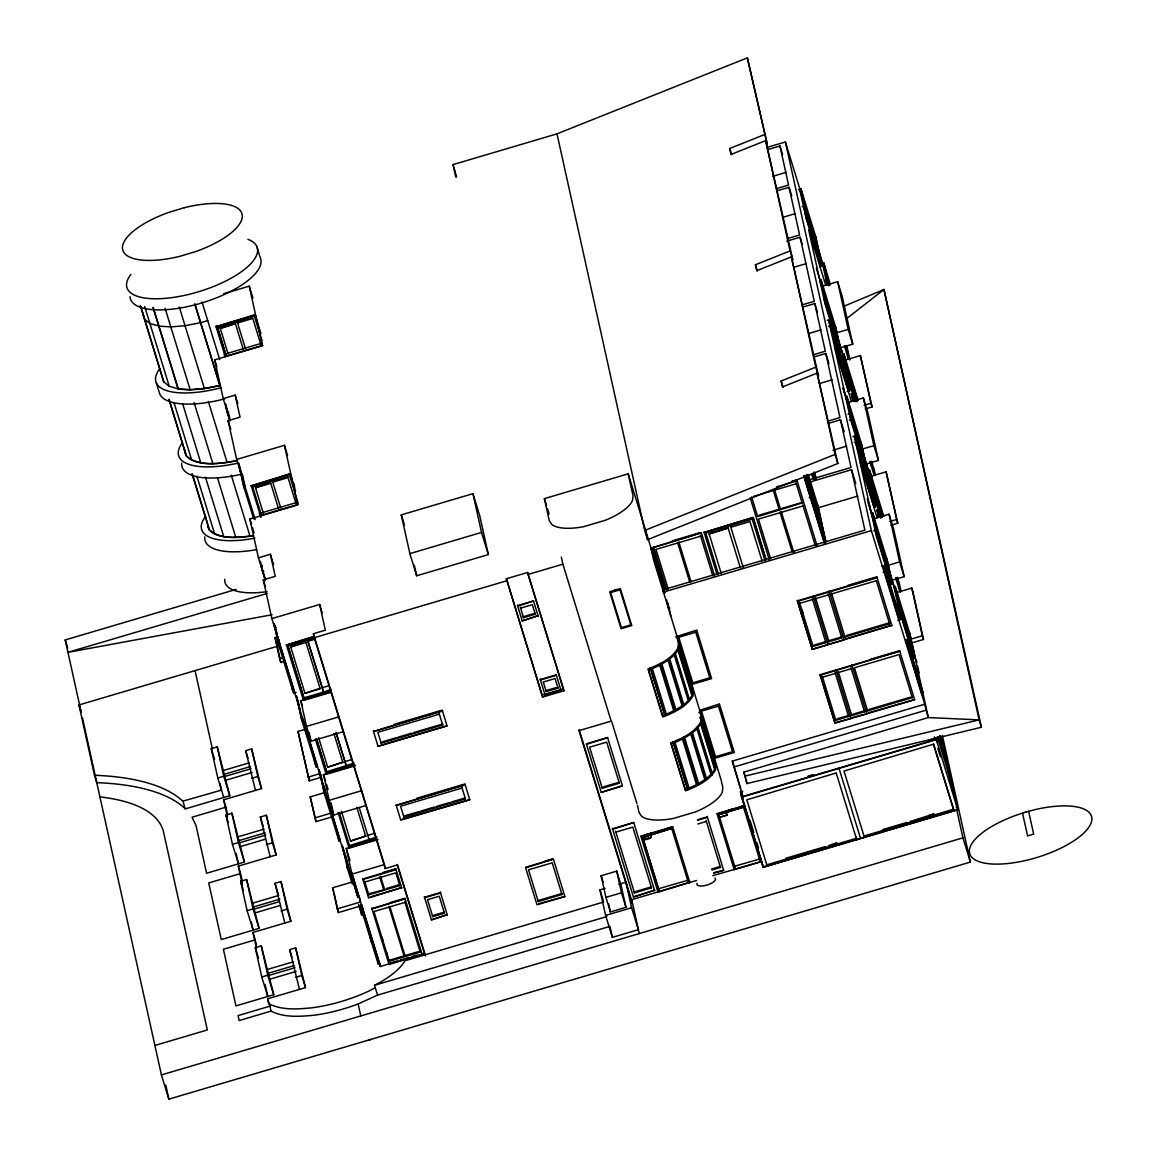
<?xml version="1.0" encoding="UTF-8"?>
<svg xmlns="http://www.w3.org/2000/svg" width="1157" height="1157" viewBox="0 0 1157 1157"><rect width="100%" height="100%" fill="white"/><g stroke="black" fill="none" stroke-linecap="round" stroke-linejoin="round"><path stroke-width="1.5" d="M615.162 589.94L609.71 591.791L621.078 628.728L631.736 625.575L620.369 588.638L614.83 590.041M677.944 648.166L678.494 643.48L693.26 691.496L692.71 696.181C686.361 707.101 673.996 712.51 662.744 716.993L647.978 668.977C659.215 664.508 671.595 659.085 677.944 648.166L692.71 696.181M700.665 722.04L701.214 717.34L699.913 717.673L701.214 717.34L715.995 765.356L715.431 770.056C709.096 780.961 696.716 786.384 685.465 790.867L670.698 742.852C681.95 738.368 694.316 732.945 700.665 722.04L715.431 770.056M846.606 318.638L883.948 289.51L981.396 727.276L746.901 783.578L743.879 772.109L928.348 717.557L979.126 719.885L981.396 727.276M299.489 989.365L289.669 949.666L295.686 947.887L305.506 987.586L267.643 998.78L269.914 1006.171L238.067 1015.586L239.166 1020.546L271.013 1011.117C284.304 1017.798 299.735 1016.584 314.082 1015.21A75.928 27.826 -17.1 0 0 358.135 1003.958L377.558 995.107L374.535 985.272L381.232 981.714A75.928 27.826 -17.1 0 0 404.964 960.773L603.694 901.997M375.287 987.716L369.647 990.71A75.928 27.826 -17.1 0 1 311.812 1007.819C297.465 1009.193 282.033 1010.408 268.742 1003.726L267.643 998.78M844.653 305.925L883.948 289.51L979.126 719.885L744.631 776.188M764.343 134.66L729.72 148.486L731.036 154.445L765.659 140.619L790.057 250.924L755.434 264.751L756.75 270.709L791.374 256.883L815.772 367.174L781.134 381L782.45 386.959L817.088 373.132L837.856 463.494L647.544 539.668L644.709 530.427L557.009 133.85L747.364 57.85L767.134 143.728L747.364 57.85M644.709 530.427L835.065 454.426L817.088 373.132M368.302 1040.389L370.573 1039.492M200.711 322.687L207.725 320.576M455.742 177.021L452.994 164.612L557.009 133.85M223.648 293.704L249.247 286.141L252.891 298.014M766.643 147.532L785.401 141.978L802.365 197.124M768.219 149.441L779.934 145.984L782.58 154.59M255.22 315.109L216.041 326.708L255.119 314.617L260.904 333.578M225.904 354.939L217.516 327.662L254.424 316.237M221.855 327.619L235.406 323.613L243.433 349.862M237.575 322.962L252.819 318.464L260.744 344.222M220.264 328.602L235.406 323.613M772.833 176.283L786.21 172.321M776.868 188.504L788.568 185.048L779.934 145.984M262.379 343.036L224.299 354.302L224.791 356.544L262.87 345.278M777.027 190.833L789.06 187.275L791.706 195.895M230.098 420.989L223.229 398.63L214.652 359.885L262.422 345.755L249.247 286.141M798.388 189.661L801.006 188.895L815.772 236.91L822.208 265.965L819.59 266.746M802.177 206.799L804.795 206.033L819.561 254.048L818.259 254.424M783.26 217.198L795.293 213.64M819.908 261.887L820.892 266.356L806.125 218.34L807.427 217.95L801.006 188.895M223.229 398.63L235.175 395.101L237.807 403.706M787.57 238.53L799.603 234.972L789.06 187.275M786.731 241.162L800.109 237.214L802.22 244.098M812.532 235.797L815.15 235.03L818.679 250.997M814.47 237.286L815.772 236.91M229.549 419.673L227.322 412.63L228.638 412.239M255.176 519.609L236.664 459.445L228.103 420.685L240.049 417.156L235.175 395.101M794.685 267.021L806.386 263.565M827.197 284.752L822.425 263.145L823.726 262.755L830.451 284.767M847.184 391.5L849.802 390.733L844.668 367.564L824.984 303.611L819.865 280.442L821.166 280.052L835.933 328.067L841.067 351.236L839.751 351.627M824.912 280.674L827.515 279.893L829.207 285.215M236.664 459.445L284.448 445.315L287.572 455.482M822.294 286.242L837.654 281.701L842.195 296.481L852.752 344.164L840.806 347.707M802.568 304.754L814.282 301.297L800.109 237.214M802.741 307.097L814.774 303.539L817.421 312.159M824.984 303.611L826.286 303.221L821.166 280.052M253.73 518.929L243.563 486.041L244.865 485.651L242.203 473.603M290.306 473.792L251.243 485.868L290.306 473.792L295.585 491.074M261.106 514.113L252.718 486.837L289.727 475.889L298.116 503.165M270.709 483.264L255.466 487.777L268.901 483.279M272.777 482.136L288.021 477.624L295.946 503.396M827.284 320.33L829.902 319.549L835.021 342.718L849.802 390.733M828.6 326.288L831.218 325.507L845.984 373.523L844.682 373.913M808.974 333.462L821.007 329.89M834.631 328.458L835.933 328.067M836.265 332.927L848.197 329.398L837.654 281.701M848.486 391.124L833.72 343.108L835.021 342.718M298.072 504.452L259.992 515.704L259.501 513.477L297.58 502.21M265.3 580.149L258.43 557.804L249.854 519.059L297.624 504.929L284.448 445.315M813.284 354.794L825.317 351.222L814.774 303.539M814.109 356.92L825.809 353.464L828.991 363.804M858.132 400.221L843.887 353.926L842.585 354.302L847.705 377.471L855.095 401.479M845.029 360.116L860.374 355.575L872.06 406.96L865.234 408.971M845.087 371.903L847.691 371.122L857.062 401.754M820.385 383.271L832.1 379.814M847.705 377.471L849.007 377.095L843.887 353.926M401.291 514.865L472.953 493.677L479.765 515.834L488.341 554.579L416.679 575.781L409.867 553.625L401.291 514.865L404.444 525.09M258.43 557.804L270.362 554.275L273.544 564.587M265.271 580.568L261.207 565.845L262.509 565.455M851.321 393.799L852.622 393.423L853.938 399.382L852.637 399.772L851.321 393.799L853.432 400.669M865.465 467.876L866.767 467.486L861.647 444.317L846.881 396.301L845.565 396.692L850.699 419.861L870.382 483.814L875.502 506.983L874.2 507.373L859.434 459.358L854.3 436.189L858.002 448.193M262.523 571.804L263.825 571.413M848.009 402.491L863.368 397.95L867.909 412.731L878.452 460.428L866.506 463.957M855.428 400.828L858.031 400.062M352.784 881.605L271.866 618.605L263.304 579.859L275.25 576.331L270.362 554.275M278.201 646.025L78.951 704.96L81.221 712.35L65.211 639.937L236.158 589.376M628.193 473.835L633.053 495.746L632.489 500.431A43.633 15.996 -17.1 0 1 605.357 520.26L583.707 526.666A43.633 15.996 -17.1 0 1 551.672 524.338L549.242 520.534L544.397 498.624L628.193 473.835L645.244 529.226M864.105 405.283L870.932 403.258L860.374 355.575M848.067 414.293L850.684 413.512L865.45 461.527M828.282 421.018L839.982 417.547L825.809 353.464M828.441 423.346L840.474 419.789L844.191 431.85M849.383 420.251L852 419.485L846.881 396.301M267.209 593.425L67.959 652.346L272.097 614.743M409.867 553.625L481.529 532.422L472.953 493.677M852.998 436.579L855.616 435.799L860.736 458.967L875.502 506.983M854.314 442.538L856.932 441.772L871.698 489.787L870.397 490.163M832.968 450.218L846.722 446.154M271.866 618.605L319.65 604.475L322.253 612.964M861.965 449.176L873.911 445.647L863.368 397.95M296.134 692.45L293.531 693.217L278.765 645.201L274.947 627.991L276.263 627.615M859.434 459.358L860.736 458.967M791.735 481.355L796.855 479.837L797.072 480.82L776.593 486.88M791.851 481.847L796.971 480.329L817.088 545.858M805.402 480.401L808.02 479.634L811.708 496.339M814.6 477.754L815.916 477.378L814.326 472.23L816.061 479.012M284.159 661.457L280.804 662.455L279.661 658.752L275.004 637.695L278.36 636.712M753.337 496.44L796.262 483.742L796.045 482.758M855.761 483.51L851.523 469.713L809.726 482.079L809.22 479.851L851.031 467.486L840.474 419.789M870.165 461.556L871.207 464.984L872.523 464.608L871.756 461.166M424.879 954.887L397.227 865.002L385.281 868.531L314.27 637.695L313.388 633.718L325.334 630.189L319.65 604.475M883.847 516.47L869.601 470.176L868.3 470.566L873.419 493.735L880.969 518.249M278.765 645.201L280.066 644.825L278.924 639.662M506.404 578.746L527.635 572.469L563.43 688.805L563.864 690.801L542.633 697.078L506.404 578.746L542.633 697.078M313.692 636.986L286.43 645.042L313.619 636.48M294.24 643.09L299.128 641.629M302.396 640.674L307.299 639.228L323.555 692.06L303.958 697.859L304.175 698.857L331.09 690.888M314.27 637.695L506.853 580.742M563.864 690.801L528.084 574.451L562.88 564.168L561.333 557.11M304.175 698.857L287.919 646.011L314.834 638.042M305.911 642.439L290.667 646.951L302.411 642.959M307.979 641.311L314.747 639.3M870.729 476.366L886.088 471.825L897.774 523.21L890.948 525.235M809.235 497.698L810.536 497.322M672.231 540.869L699.537 532.798M759.137 515.169L777.461 509.745M779.138 509.254L800.442 502.962M701.344 532.784L653.691 547.406L701.344 532.784L714.65 576.143M753.106 517.483L704.107 532.495L753.106 517.483L766.021 559.453M780.44 508.878L779.239 509.745L773.18 490.047M751.631 496.946L757.69 516.644L802.22 502.948M637.449 805.301L639.011 812.301L641.441 816.119A43.633 15.996 -17.1 0 0 673.461 818.433L695.126 812.04A43.633 15.996 -17.1 0 0 722.257 792.212L722.807 787.527L721.259 780.512L653.719 560.364L651.116 548.534L652.418 548.158L665.073 589.303M707.289 531.902L712.206 530.441M718.743 528.503L723.66 527.057M869.081 484.205L870.382 483.814M279.661 658.752L283.017 657.769M740.422 568.015L728.158 528.011L709.067 533.666L721.332 573.655M730.891 527.202L749.982 521.561L762.13 561.073M700.433 535.214L700.65 536.197L656.005 549.401L668.211 589.043M802.857 504.929L803.074 505.898L758.442 519.103L770.634 558.744M709.169 534.144L728.158 528.011M814.803 505.088L817.421 504.322L821.108 521.026M857.8 496.064L817.681 507.937L822.584 530.108M873.419 493.735L874.721 493.345L869.601 470.176M653.719 560.364L655.036 559.988L652.418 548.158M538.164 616.218L533.507 600.96L517.584 605.661L522.241 620.933L538.048 615.726M520.578 608.134L532.321 604.663L535.272 614.237L523.528 617.708L520.361 607.165M820.689 524.468L821.991 524.078L818.042 506.188L808.396 475.021M819.416 525.958L822.034 525.177L825.722 541.895L805.547 476.482M878.351 516.022L877.035 510.063L878.337 509.673L879.653 515.632L877.035 516.412M889.878 584.589L892.495 583.808L887.376 560.639L872.595 512.623L871.293 513.014L876.413 536.183L891.194 584.198L888.735 573.077M536.458 616.204L522.241 620.933M873.723 518.755L889.068 514.214L893.623 528.98L904.167 576.678L892.221 580.207M320.07 688.328L304.942 693.332L320.185 688.82L305.795 641.947M322.253 687.692L329.022 685.682M889.805 521.532L896.632 519.522L886.088 471.825M323.555 692.06L331.365 689.239M785.401 141.978L871.351 530.615L663.308 592.153L662.816 589.911L864.886 530.152L851.523 469.713M873.795 530.615L876.399 529.834L891.179 577.849L889.863 578.24L875.097 530.224M343.499 731.6L311.031 741.203L306.489 726.422L300.791 700.723L328.978 692.378M286.329 644.55L303.481 700.448L330.743 692.378M876.413 536.183L877.729 535.807L872.595 512.623M669.802 607.989L668.5 608.38L666.634 599.933M301.485 719.076L302.787 718.685L317.553 766.701L316.251 767.091L301.485 719.076L296.366 695.907L298.998 704.483M223.778 797.506L217.776 777.996L211.283 748.666L217.256 746.901L229.751 795.741L185.134 808.931M306.489 726.422L338.958 716.819M320.908 777.388L309.266 780.83L298.029 731.426L304.681 729.46M884.136 559.54L886.739 558.773L890.283 574.798L877.035 531.714L873.492 515.675M255.495 790.39L245.674 750.691L251.676 748.912L261.496 788.611L223.648 799.805L227.423 816.871M881.706 566.38L884.31 565.614L899.09 613.615L900.406 619.588L897.789 620.354M887.679 565.44L899.625 561.897L889.068 514.214M883.022 572.339L885.64 571.572L884.31 565.614M847.907 585.384L876.919 576.808L877.136 577.777L797.506 601.336L812.286 649.337L891.801 625.301L845.724 638.924M223.518 770.461L249.391 762.81M675.645 636.856L696.745 630.088M814.47 644.97L825.664 641.658L825.881 642.641L813.096 646.416L799.834 603.332L812.619 599.543L812.416 598.574M829.019 641.716L828.802 640.732L841.587 636.943L841.804 637.926L829.019 641.716L815.757 598.617L828.557 594.843L828.34 593.859M831.681 593.903L876.326 580.713L889.574 623.797L844.943 637.001L831.464 592.934M224.66 774.163L250.534 766.513M393.973 724.412L442.278 710.123L442.495 711.107L373.494 731.513L442.379 710.615L447.036 725.873L378.035 746.279L373.378 731.022M217.776 777.996L223.749 776.231L217.256 746.901M225.152 776.39L251.026 768.74M439.139 713.16L439.356 714.144L377.833 732.338L381.174 743.242L442.697 725.034L442.48 724.065L413.425 732.656M895.865 577.806L896.921 581.248L898.222 580.857L897.47 577.415M226.28 780.093L252.168 772.428M895.33 586.498L894.014 586.888L899.148 610.057L913.914 658.073L915.216 657.682L910.096 634.513L895.33 586.498L900.45 609.667L915.216 657.682M556.098 687.62L546.032 690.599L546.249 691.568L557.992 688.097L557.775 687.113M251.763 778.271L257.78 776.492L251.676 748.912M382.663 741.753L396.345 737.703M398.051 737.211L411.718 733.162M542.199 695.082L563.43 688.805M78.951 704.96L94.498 775.262A265.691 97.376 -17.1 0 1 182.777 801.165L221.508 790.115L219.975 783.217M560.885 690.078L556.228 674.82L540.305 679.535L544.961 694.793L560.885 690.078L560.668 689.109M896.444 592.615L911.803 588.074L912.931 591.777L923.488 639.459L911.542 643.003L912.671 646.691M344.974 761.581L351.742 759.571M327.677 767.207L342.805 762.217L327.677 767.207L318.58 737.515M353.825 764.777L326.91 772.731L326.693 771.748L354.085 763.114M308.138 777.142L319.766 773.7M366.219 805.46L333.751 815.063L329.21 800.297L323.526 774.583L355.098 765.24M321.704 775.349L320.402 775.725L324.625 789.45M315.369 739.077L326.216 774.322L355.17 765.76M223.648 799.805L225.919 807.196L192.033 817.218L196.039 825.548L206.597 873.246L244.416 862.066L231.921 813.212L225.948 814.991L232.441 844.321L238.443 863.831L236.158 853.533M897.832 610.433L900.45 609.667M897.774 614.005L899.09 613.615M846.447 635.511L889.357 622.813L889.574 623.797M332.768 816.668L316.006 821.629L310.206 796.869L325.305 792.415M325.507 792.559L340.288 840.561L338.972 840.951L324.206 792.935L325.507 792.559L323.989 785.675M691.712 684.481L711.627 678.595L696.847 630.579M812.286 649.337L844.133 639.922L829.15 590.938M270.16 856.715L260.339 817.016L266.341 815.237L276.176 854.936L238.313 866.13L242.464 884.903M329.21 800.297L361.678 790.694M238.183 836.786L264.056 829.135M905.729 639.864L907.045 639.474L923.127 693.448L921.825 693.838L905.729 639.864L911.007 657.002M910.4 639.3L922.346 635.772L911.803 588.074M314.863 817.927L331.625 812.966M239.325 840.488L265.199 832.823M232.441 844.321L238.414 842.556L231.921 813.212M239.817 842.715L265.691 835.065M907.059 645.823L908.361 645.432L907.045 639.474M870.643 659.244L899.64 650.668M586.368 743.85L607.599 737.573L622.48 786.066L601.25 792.357L586.483 744.341L607.599 737.573M699.667 710.34L719.466 703.962M820.125 674.705L899.756 651.16L914.623 699.667L835.007 723.212L820.125 674.705L835.007 723.212M240.96 846.418L265.112 839.273M820.241 675.196L899.756 651.16M698.842 712.452L700.159 712.061L715.995 765.356M837.205 718.83L848.385 715.532L848.602 716.501L835.817 720.29L822.555 677.192L835.354 673.417L835.137 672.434M853.128 714.129L864.308 710.817L864.525 711.801L851.74 715.576L838.478 672.492L851.277 668.703L851.06 667.719M416.694 798.272L464.998 783.983L465.215 784.967L396.215 805.373L465.114 784.475L469.756 799.733L400.756 820.154L396.099 804.882M266.428 844.596L272.445 842.817L266.341 815.237M461.86 787.035L462.077 788.018L400.553 806.212L403.909 817.102L465.432 798.909L465.215 797.925L451.534 801.975M419.065 811.578L403.692 816.133L403.909 817.102M420.772 811.071L434.453 807.022M436.16 806.516L449.827 802.481M402.376 819.156L469.756 799.733M367.825 835.397L374.608 833.402M350.528 841.038L365.655 836.048L350.528 841.038L341.431 811.346M376.936 836.945L349.544 845.579L349.761 846.562L376.676 838.608M397.401 864.438L424.749 953.354L380.335 966.485L351.93 874.157L346.247 848.443L376.213 839.606M338.104 812.402L349.067 848.153L378.021 839.592M251.214 921.565L253.108 930.156L247.106 910.646L240.627 881.316L246.6 879.537L259.081 928.391L221.262 939.571L208.737 882.936L240.584 873.521L242.478 882.097M284.824 923.04L275.004 883.341L281.006 881.562L290.841 921.261L252.978 932.455L256.377 947.814M603.766 786.774L617.404 782.739M619.328 783.217L606.687 742.143L589.636 747.191L602.276 788.264L619.328 783.217L619.111 782.233M869.167 709.386L910.371 697.194M912.309 697.671L899.047 654.573L854.416 667.777L867.663 710.861L912.309 697.671L912.092 696.688M712.871 758.037L714.173 757.647M345.957 856.093L348.243 866.419L346.926 866.81L352.335 884.194M620.745 786.066L601.25 792.357M714.433 758.356L734.348 752.469L719.567 704.454M834.906 722.72L850.93 718.497L836.048 670.004M852.42 717.542L866.853 713.797L851.87 664.798M868.459 712.799L914.623 699.667M352.885 875.589L353.55 878.568L352.234 878.958L350.918 872.985L352.22 872.609M252.848 903.111L278.736 895.46M743.17 798.026L732.338 761.118L924.761 704.208L871.351 530.615M351.93 874.157L384.399 864.554L313.388 633.718M253.99 906.813L279.864 899.148M247.106 910.646L253.079 908.881L246.6 879.537M733.654 767.077L926.077 710.167L924.761 704.208M254.482 909.04L278.635 901.896M382.591 872.624L395.853 868.705L396.07 869.688L362.893 879.494L362.676 878.525M361.664 905.671L338.408 912.555L337.265 908.852L332.609 887.795L354.216 881.417M255.625 912.743L279.777 905.598M386.207 888.605L399.57 884.657L399.787 885.626L368.794 894.795L368.577 893.826L384.63 889.588L383.734 889.863L379.8 877.078L380.595 876.312M368.794 894.795L364.86 882.01L395.853 872.841L399.787 885.626M281.108 910.921L287.11 909.142L281.006 881.562M348.243 866.419L357.918 897.413L359.22 897.037L353.55 878.568M370.124 896.979L399.989 888.157M401.754 888.157L395.969 869.196L362.792 879.002L368.577 897.962L401.638 887.665M337.265 908.852L360.536 901.983L359.364 896.718M654.674 890.716L633.732 822.511L612.501 828.788L633.443 896.993L654.573 890.225L633.443 896.993M929.071 740.292L935.897 738.282L936.201 739.641L741.782 797.144L740.451 791.851L742.751 791.171M615.77 832.143L632.821 827.096L651.521 887.867L634.47 892.9L615.553 831.16M807.991 776.116L813.111 774.597M361.143 908.592L362.647 908.158L361.924 904.875M362.908 908.867L361.403 909.315L360.42 904.861M936.158 739.424L741.55 796.826L763.128 866.998L765.862 866.188M939.643 739.453L942.073 738.73L957.779 809.813L763.374 867.316L741.478 795.785M390.01 902.662L404.95 898.251M422.204 954.626L405.051 898.743L371.874 908.549L389.027 964.446L422.204 954.626L421.987 953.657M942.391 740.133L941.393 740.422L940.974 739.063M856.006 836.988L856.31 838.348L766.802 864.829L746.8 799.805L836.222 772.963M953.44 809.235L864.004 836.077L844.003 771.054L933.439 744.211M358.54 904.528L361.707 914.825L364.31 914.044M404.733 901.419L404.95 902.388L373.942 911.557L389.244 961.279L420.237 952.11L420.02 951.141M545.092 861.039L551.643 859.101M525.524 867.345L553.393 859.101L564.862 896.516L536.993 904.76L525.64 867.837L553.393 859.101M265.127 984.462L267.773 996.481L261.771 976.971L255.292 947.641L261.265 945.862L273.746 994.716L235.927 1005.896L223.402 949.261L255.249 939.846L252.978 932.455M645.895 834.674L652.591 832.693M665.998 828.73L671.031 827.241M729.026 810.088L734.174 808.569M739.323 807.051L742.751 806.039M697.483 819.778L707.289 816.885L723.675 870.31L713.883 873.202M744.529 805.865L717.109 813.978L734.203 869.601L761.624 861.488L712.799 875.69M697.599 820.27L707.39 817.363L707.173 816.394M651.073 837.466C630.695 840.864 655.932 840.835 650.263 834.804L642.583 837.075L659.316 891.512M743.459 807.051L718.757 814.542L726.437 812.272L727.261 815.034L719.596 817.305L727.261 815.034M718.801 814.716L743.517 807.311L760.163 861.329M659.244 891.165L642.67 837.466L671.711 828.282M697.845 823.972L706.377 821.456L706.16 820.472M432.718 916.648L444.476 913.177L444.259 912.193L432.516 915.664L432.718 916.648L427.512 899.698L439.255 896.227L444.476 913.177M431.431 919.873L447.253 914.666L431.431 919.873L424.503 897.225L440.441 892.51L447.354 915.158M267.527 969.436L293.401 961.785M948.19 771.69L949.188 771.401M268.655 973.138L294.529 965.473M601.148 875.748L616.71 871.149L621.179 885.683L625.966 907.305L610.404 911.918L605.935 897.369L601.148 875.748L603.144 882.212M948.61 773.05L949.608 772.76M261.771 976.971L267.744 975.206L261.265 945.862M269.147 975.365L295.035 967.715M950.215 775.566L949.232 775.855L948.812 774.496L949.911 774.163L938.327 736.503L949.81 774.207M270.29 979.068L296.163 971.403M538.28 901.549L561.969 894.535L561.752 893.566L538.063 900.565L538.28 901.549L528.532 869.818L552.207 862.804L561.969 894.535M538.526 903.791L564.862 896.516M295.773 977.246L301.775 975.467L295.686 947.887M618.821 884.295L625.98 882.184L631.621 907.724L638.375 929.678L612.371 937.372L605.617 915.418L599.962 889.878L605.111 888.359M402.405 956.347L389.027 960.31L389.244 961.279M404.068 955.856L418.357 951.633M360.189 905.671L378.194 963.998L379.684 963.55L362.633 908.115M404.979 955.581L404.183 956.347L388.882 906.625M605.935 897.369L621.497 892.77L616.71 871.149M397.111 961.019L388.81 963.463L389.027 964.446M400.423 960.035L408.725 957.577M412.037 956.593L417.012 955.118M711.786 868.994L720.305 866.477L720.522 867.446L711.989 869.977M687.692 880.303L658.492 888.764M713.768 872.711L723.675 870.31M696.644 880.463L631.433 899.756L632.098 902.764M689.876 882.704L672.781 827.081L640.935 836.497L658.029 892.134L689.746 882.155L688.531 883.109L671.769 828.528L642.67 837.466M956.029 807.123L957.013 806.834M928.955 815.41L934.089 813.892L910.284 821.47M785.748 858.292L825.028 846.678M828.441 845.666L836.873 842.643M882.95 829.54L906.857 822.468M154.893 1045.465L207.32 1029.961L163.123 830.104L161.141 825.519A214.291 78.531 -17.1 0 0 99.936 796.927M861.777 837.813L864.424 837.437M955.132 810.204L957.707 809.452M764.329 866.795L957.75 809.596M605.617 915.418L631.621 907.724M374.535 985.272L606.919 916.532M377.558 995.107L609.941 926.367L612.371 937.372M942.348 735.288L970.39 862.081L168.864 1099.15L161.416 1074.911L962.928 837.842L956.752 809.886M200.479 322.687L185.048 325.724L170.817 326.896L158.74 326.129M153.013 307.502L178.062 388.911L190.124 389.678L204.37 388.506L219.787 385.469L194.752 304.074M169.038 399.888L186.277 455.887C200.175 467.949 220.871 463.306 237.416 460.486M191.961 473.603L209.2 529.617C220.973 540.449 238.964 537.383 253.484 535.561M158.986 326.129L149.904 323.468L144.437 319.101L142.933 313.33M140.257 305.535L163.744 381.897L169.226 386.25L178.308 388.911A62.29 22.836 -17.1 0 0 220.032 385.483L194.983 304.074M650.205 667.69L664.986 715.706M672.94 741.55L687.706 789.566M848.197 329.398L852.752 344.164M870.932 403.258L872.06 406.96M803.435 200.58L805.026 205.744M809.264 219.541L811.91 228.16M815.092 238.501L825.708 272.965M802.336 197.847L799.704 189.271L806.125 218.34M822.425 263.145L825.592 273.428M807.427 217.95L822.208 265.965M803.493 206.423L805.605 213.278M806.66 216.706L809.293 225.282M812.46 235.565L814.036 240.714M826.214 280.283L827.79 285.432M825.708 285.229L808.671 229.838L819.214 277.521L823.35 290.957M844.277 345.596L848.428 359.104M873.911 445.647L878.452 460.428M896.632 519.522L897.774 523.21M825.418 297.667L826.966 302.715M830.061 312.78L831.608 317.813M834.703 327.894L846.519 366.277M848.602 373.031L850.149 378.093M853.273 388.217L855.862 396.663M816.35 268.265L819.966 280.008M819.865 280.442L823.017 290.725M840.561 346.97L846.273 366.306M839.736 345.278L824.97 297.262L823.668 297.653L829.988 318.233M826.286 303.221L841.067 351.236M849.007 377.095L856.542 401.378M846.389 371.513L853.244 393.814M855.095 401.638L853.504 396.461L854.575 401.248M831.232 328.516L828.6 319.939L833.72 343.108M829.916 325.898L832.548 334.474M851.422 401.493L834.371 346.088L844.928 393.785M869.992 461.845L874.142 475.353M899.625 561.897L904.167 576.678M922.346 635.772L923.488 639.459M843.091 387.87L850.091 410.576M852.159 417.287L854.734 425.675M856.802 432.4L859.391 440.788M862.471 450.825L873.26 485.911M876.384 496.035L877.946 501.097M843.077 388.434L848.732 406.989M866.246 463.769L871.988 482.57M882.516 516.832L874.027 489.252L870.483 473.227M882.372 516.528L873.405 487.386L872.103 487.762L878.958 510.063M881.721 515.906L874.287 490.438M852 419.485L866.767 467.486M874.721 493.345L882.111 517.353M765.659 140.619L792.849 259.978L790.057 250.924M849.368 413.902L855.703 434.482M877.035 510.063L878.611 515.198M855.616 442.148L857.727 449.017M897.167 577.43L898.222 580.857M877.136 517.743L860.085 462.337L870.628 510.035M895.706 578.095L899.857 591.603M867.258 499.086L874.244 521.793M878.611 536.024L880.159 541.057M888.186 567.075L898.729 601.423M940.034 735.606L941.191 739.511M868.271 503.006L873.925 521.59M891.44 578.326L897.181 597.171M913.018 648.672L899.756 605.574L896.212 589.549M913.9 651.724L899.134 603.708L897.818 604.084L912.063 650.393M914.334 654.631L900.016 606.745M877.729 535.807L892.495 583.808M791.374 256.883L818.549 376.227L815.772 367.174M937.329 736.807L948.914 774.452M885.64 571.572L900.406 619.588M908.361 645.432L923.127 693.448M885.119 572.86L887.752 581.421M889.343 586.57L892.51 596.867M894.086 602.002L897.254 612.299M912.598 662.151L915.751 672.448M917.342 677.583L919.974 686.159M935.897 738.282L957.779 809.813M926.077 710.167L928.348 717.557L909.474 632.633M934.278 736.835L935.319 740.234M937.792 748.275L940.424 756.823M962.928 837.842L970.39 862.081M933.569 743.922L954.091 810.667M933.511 744.573L953.932 810.956M891.902 625.792L877.02 577.285L797.404 600.845L812.171 648.86M835.065 454.426L837.856 463.494M729.72 148.486L731.614 154.648M755.434 264.751L757.314 270.897M813.212 473.184L815.309 480.054M811.896 473.575L813.487 478.723M811.664 473.632L813.212 478.665M781.134 381L783.029 387.147M810.247 483.8L816.611 504.481M806.733 474.442L821.991 524.078M806.501 474.703L822.656 527.057L825.896 541.693M806.342 475.382L814.297 501.241M815.251 504.192L817.898 512.811M814.89 505.595L815.945 509.037M804.578 475.484L808.497 488.124M809.784 492.318L822.511 533.681M804.245 476.858L824.782 543.616M803.594 475.585L824.565 543.761M796.262 483.742L802.322 503.44M803.074 505.898L815.28 545.54M828.557 594.843L841.804 637.926M851.277 668.703L864.525 711.801M812.619 599.543L825.881 642.641M835.354 673.417L848.602 716.501M774.481 489.657L780.541 509.355M794.035 553.191L781.308 511.828L780.006 512.204L792.198 551.846M801.989 610.043L802.929 613.123M836.309 773.324L856.31 838.348M750.242 497.872L769.304 559.988M753.207 517.96L766.122 559.93M751.92 518.177L765.023 560.798M730.197 525.119L743.315 567.74M705.654 532.379L718.454 574.291M704.006 532.003L717.022 574.465M700.65 536.197L712.842 575.839M691.076 581.769L678.87 542.112L677.568 542.503L689.76 582.145M743.879 772.109L745.701 778.025M732.338 761.118L740.798 788.626M750.054 820.371L753.757 832.418M756.909 842.686L758.515 847.893M740.451 791.851L763.128 866.998M653.575 546.914L666.88 590.272M655.036 559.988L664.523 590.851M645.765 530.947L654.226 558.441M655.281 561.868L657.928 570.459M663.207 587.64L664.798 592.789M651.116 548.534L654.269 558.831M657.436 569.114L661.139 581.118M663.236 587.973L664.827 593.122M677.423 638.201L692.783 689.774M674.589 653.184L689.37 701.2M697.324 727.044L712.09 775.06M718.757 814.542L735.418 868.647L734.203 869.601M668.659 658.391L683.44 706.406M691.394 732.265L706.16 780.281M660.546 663.438L675.326 711.454M683.281 737.313L698.047 785.328M706.377 821.456L720.522 867.446M452.994 164.612L455.366 172.306M544.397 498.624L546.509 505.464M547.55 508.878L549.127 514.012M611.764 721.766L636.928 803.594M562.88 564.168L611.171 721.129L579.021 730.631L631.91 902.532M579.093 729.604L632.734 904.138L639.243 933.583M621.497 892.77L625.966 907.305M557.992 688.097L555.056 678.537L543.313 682.008L546.249 691.568M599.962 889.878L603.231 900.479M481.529 532.422L488.341 554.579M439.356 714.144L442.697 725.034M462.077 788.018L465.432 798.909M256.796 246.513L260.224 257.649A68.133 24.962 -17.1 0 1 201.549 303.018A68.133 24.962 -17.1 0 1 130.003 296.684M254.526 316.729L262.06 340.809M236.896 320.879L245.501 348.734M404.95 902.388L420.237 952.11M272.097 480.054L280.703 507.909M270.608 482.787L278.635 509.037M220.163 328.125L228.088 353.883M225.687 353.955L217.299 326.679L217.516 327.662M216.518 326.043L225.297 354.577M215.925 326.216L225.225 356.428M380.696 876.804L384.63 889.588M389.793 906.35L405.095 956.072M307.184 638.736L323.439 691.582M335.993 732.367L346.174 765.457M359.162 807.384L369.126 839.78M336.311 733.567L346.276 765.948M201.998 301.963L219.729 359.61M356.775 807.34L365.757 836.54M333.925 733.509L342.906 762.709M255.364 487.285L263.391 513.549M214.652 359.885L216.778 366.769M251.127 485.39L260.947 517.28M259.501 513.477L260.527 516.832M225.846 405.181L229.505 417.055M226.541 408.392L229.809 418.892M228.103 420.685L230.749 429.276M242.507 476.25L238.429 462.858L243.563 486.041M240.381 470.697L242.507 477.595M381.853 936.996L382.808 940.106M386.64 952.529L387.595 955.639M290.566 646.459L304.942 693.332M249.854 519.059L251.445 524.208M252.501 527.65L254.092 532.813M303.958 697.859L287.703 645.013L287.919 646.011M316.729 739.352L326.693 771.748M339.276 812.474L349.761 846.562M316.425 738.643L326.91 772.731M261.207 565.845L265.546 579.787M300.791 700.723L302.31 705.64M323.526 774.583L325.536 781.149M326.549 784.432L328.067 789.349M346.247 848.443L349.935 860.418M231.255 475.151L250.042 536.241M179.321 307.097L204.37 388.506M208.332 401.421L227.134 462.511M263.304 579.859L265.416 586.729M360.998 905.497L362.618 910.617M363.616 913.972L376.531 955.595M274.166 623.753L277.174 633.703M322.253 780.064L319.086 769.767L324.206 792.935M342.689 846.678L345.495 855.645M350.918 872.985L357.918 897.413M274.947 627.991L278.49 639.662M280.066 644.825L294.833 692.826M298.202 703.572L300.43 710.629M343.123 849.6L346.666 861.271M360.377 905.859L363.009 914.435M275.004 637.695L275.771 640.168M298.029 731.426L309.266 780.83M217.545 478.015L235.811 537.412M165.089 308.268L190.124 389.678M194.101 402.593L212.902 463.682M310.206 796.869L316.006 821.629M332.609 887.795L333.751 891.497M153.259 307.502L178.308 388.911M205.469 477.248L223.749 536.646M182.56 403.518L200.826 462.916M144.697 306.547L169.226 386.25M173.998 402.564L191.744 460.255M196.921 476.279L214.667 533.984M140.836 306.518L163.744 381.897M192.554 474.616L207.696 523.846M169.11 399.194L186.277 455.887M156.34 382.88L159.767 394.031A68.133 24.962 -17.1 0 0 224.516 398.89M257.78 776.492L261.496 788.611M245.674 750.691L248.003 758.269M272.445 842.817L276.176 854.936M260.339 817.016L263.131 826.112M287.11 909.142L290.841 921.261M275.004 883.341L278.259 893.942M301.775 975.467L305.506 987.586M289.669 949.666L291.998 957.244M223.749 776.231L229.751 795.741M211.283 748.666L214.551 759.267M238.414 842.556L244.416 862.066M225.948 814.991L228.291 822.555M253.079 908.881L259.081 928.391M238.313 866.13L240.135 872.045M240.627 881.316L243.418 890.398M267.744 975.206L273.746 994.716M255.292 947.641L258.546 958.242M183.066 801.483L185.048 808.555A265.691 97.376 -17.1 0 0 96.769 782.653L94.498 775.262M65.211 639.937L67.699 648.021M208.072 525.278L209.2 529.617M1028.631 811.317L1033.664 834.096L1027.561 835.904L1022.528 813.125M940.323 735.621L953.021 793.022M936.259 738.368L937.011 741.811M846.823 346.015L849.903 359.943M873.636 467.269L875.184 474.312M898.96 581.769L900.898 590.562M916.098 659.259L916.865 662.715M917.617 666.172L919.15 673.085M846.085 345.596L849.166 359.523M871.756 461.643L874.866 475.715M897.456 577.907L900.565 591.965M870.454 461.542L871.207 464.984M896.169 577.806L896.921 581.248M912.598 652.1L913.914 658.073M824.608 265.806L828.152 281.773M844.784 356.963L848.327 373.002M848.587 374.174L849.643 378.961M879.219 512.725L880.275 517.512M907.927 642.525L908.983 647.313M823.726 262.755L828.831 285.851M819.995 256.955L805.677 209.084L806.747 213.871M835.311 326.187L838.854 342.226M839.114 343.398L840.17 348.185M845.102 370.486L830.784 322.601L831.84 327.388M848.905 387.682L845.362 371.657L832.1 328.559L835.658 344.598M861.025 442.451L864.568 458.476L851.306 415.392L847.763 399.353M864.829 459.662L865.884 464.449L851.566 416.563M869.76 481.948L870.816 486.735M874.62 503.946L871.076 487.907L857.814 444.809L861.358 460.848M890.543 575.984L891.613 580.771L877.295 532.885M898.454 611.749L899.524 616.536M846.967 384.24L848.11 389.403M872.291 498.768L874.2 507.373M898.439 616.985L899.105 619.964L883.008 565.99M801.888 191.932L805.417 207.898M822.048 283.103L825.592 299.142M825.852 300.314L826.922 305.101M856.498 438.85L857.554 443.637M885.206 568.651L886.262 573.438M867.446 709.892L867.663 710.861M814.007 472.157L815.511 478.969M823.336 533.522L824.84 540.348M822.786 533.941L824.232 540.449M844.726 636.017L844.943 637.001M807.109 474.601L807.846 477.942M808.772 482.093L812.474 498.797M851.523 714.592L851.74 715.576M838.275 671.508L838.478 672.492M828.094 644.145L813.328 596.13M815.54 597.634L815.757 598.617M835.6 719.307L835.817 720.29M822.338 676.223L822.555 677.192M856.73 839.707L860.49 838.203L838.912 768.031M812.879 645.447L813.096 646.416M799.617 602.349L799.834 603.332M797.289 600.353L797.506 601.336M752.137 519.175L705.77 532.885M763.07 865.957L763.374 867.316M759.44 859.087L734.666 866.231M741.594 791.504L742.693 796.479M744.457 805.532L717.036 813.646M741.319 794.801L742.085 798.287M699.566 709.848L701.475 718.049M691.611 683.989L693.26 691.496M676.831 635.988L678.754 644.174M667.965 603.101L670.771 615.77M653.3 551.195L655.657 561.854M645.62 530.976L647.544 539.668M672.709 826.749L640.862 836.164M651.521 887.867L651.304 886.884L634.253 891.931L634.47 892.9M633.732 822.511L612.617 829.28L612.4 828.311M602.059 787.281L602.276 788.264M455.844 173.854L456.523 176.949M608.568 903.588L610.404 911.918M556.127 674.329L556.343 675.312L540.42 680.012L540.203 679.043M527.635 572.469L528.084 574.451M533.507 600.96L517.685 606.152L517.483 605.169M535.272 614.237L535.055 613.253L523.311 616.724L523.528 617.708M544.745 693.81L544.961 694.793M414.336 565.209L416.679 575.781M447.036 725.873L378.035 746.279M440.325 892.018L440.542 893.002L424.619 897.716L424.402 896.733M380.957 742.259L381.174 743.242M424.749 953.354L425.342 956M405.051 898.743L371.99 909.04L371.773 908.071M384.399 864.554L385.281 868.531M293.892 483.51L294.63 486.851M364.643 881.041L364.86 882.01M380.335 966.485L379.597 963.145L378.194 963.998M378.701 963.405L361.027 905.179M377.225 957.866L377.876 960.831M368.172 927.683L371.296 941.769M356.11 890.066L357.079 894.462M359.798 906.22L361.707 914.825M351.757 875.936L352.726 880.332M342.139 845.131L347.563 868.676M331.104 803.074L333.751 815.063M336.701 830.625L338.972 840.951M320.33 774.409L321.024 777.605M321.284 778.777L324.828 794.816M309.136 732.627L311.031 741.203M314.733 760.207L316.251 767.091M313.59 756.027L315.369 764.039M297.248 698.944L298.304 703.745M298.564 704.917L302.107 720.941M291.622 684.611L293.155 691.496M290.508 680.547L292.649 690.165M334.142 893.247L338.408 912.555M225.572 403.735L226.28 406.946M226.888 409.723L227.958 414.51M239.325 465.909L240.02 469.106M240.642 471.868L244.185 487.907M260.412 561.304L261.829 567.711M262.089 568.882L263.145 573.67M274.527 625.084L275.583 629.871M276.19 632.648L279.387 647.081M226.005 406.671L227.322 412.63M273.963 623.522L274.628 626.501M358.135 1003.958L360.782 1015.947M276.147 641.397L280.804 662.455M225.919 807.196L227.437 814.051M255.639 941.552L256.391 944.994M269.914 1006.171L271.013 1011.117M195.07 670.612L212.324 748.637M165.755 1085.064L168.864 1099.15M82.393 717.615L161.416 1074.911M746.164 779.5L746.901 783.578M267.093 591.646A62.29 22.836 -17.1 0 1 224.747 579.252M714.983 878.033A9.69 3.558 -17.1 0 1 706.985 885.062A9.69 3.558 -17.1 0 1 697.035 883.341M237.561 460.544A62.29 22.836 -17.1 0 1 184.975 449.986M253.397 535.734A62.29 22.836 -17.1 0 1 207.696 525.394M254.916 538.164A68.133 24.962 -17.1 0 1 205.599 516.311M256.652 549.618A68.133 24.962 -17.1 0 1 204.746 536.862M236.997 463.335A68.133 24.962 -17.1 0 1 182.604 442.524M240.425 474.471A68.133 24.962 -17.1 0 1 181.75 463.075M221.088 387.74A68.133 24.962 -17.1 0 1 159.854 368.591M247.931 239.34A68.133 24.962 -17.1 0 1 198.122 291.868A68.133 24.962 -17.1 0 1 130.886 274.411M678.797 645.259L678.378 648.817L692.407 694.417L692.826 690.845L678.797 645.259M701.518 719.119L701.099 722.691L715.127 768.277L715.547 764.705L701.518 719.119M677.915 649.988L675.37 653.792L689.398 699.392L691.944 695.574L677.915 649.988M700.636 723.848L698.09 727.666L712.119 773.252L714.664 769.434L700.636 723.848M674.256 655.021L669.744 658.984L683.773 704.57L688.285 700.607L674.256 655.021M696.977 728.881L692.479 732.844L706.493 778.444L711.005 774.481L696.977 728.881M668.066 660.213L661.891 664.046L675.919 709.646L682.095 705.799L668.066 660.213M690.787 734.073L684.626 737.92L698.64 783.506L704.815 779.673L690.787 734.073M659.765 665.203L652.346 668.659L666.374 714.245L673.779 710.788L659.765 665.203M682.485 739.063L675.066 742.534L689.095 788.119L696.514 784.663L682.485 739.063M620.036 589.795L610.65 592.572L621.439 627.629L630.825 624.852L620.036 589.795M650.841 669.325L648.687 670.077L662.715 715.662L664.87 714.91L650.841 669.325M673.562 743.184L671.407 743.937L685.436 789.537L687.591 788.785L673.562 743.184M1025.565 812.156L1017.639 814.702A63.664 23.328 -17.1 0 0 981.859 862.5A63.664 23.328 -17.1 0 0 1084.803 832.057A63.664 23.328 -17.1 0 0 1033.577 809.987L1025.565 812.156M184.469 207.653L168.893 212.338A62.29 22.836 -17.1 0 0 122.714 249.883A62.29 22.836 -17.1 0 0 180.261 256.218L195.837 251.517A62.29 22.836 -17.1 0 0 242.015 213.973A62.29 22.836 -17.1 0 0 184.469 207.653M806.111 211.991L804.809 212.382L819.575 260.397L820.877 260.007L806.111 211.991M695.762 632.228L678.769 637.247L692.797 682.847L709.791 677.814L695.762 632.228M718.497 706.088L701.504 711.121L715.518 756.707L732.511 751.688L718.497 706.088M820.255 258.127L806.993 215.043L821.311 262.914L820.255 258.127"/></g></svg>
